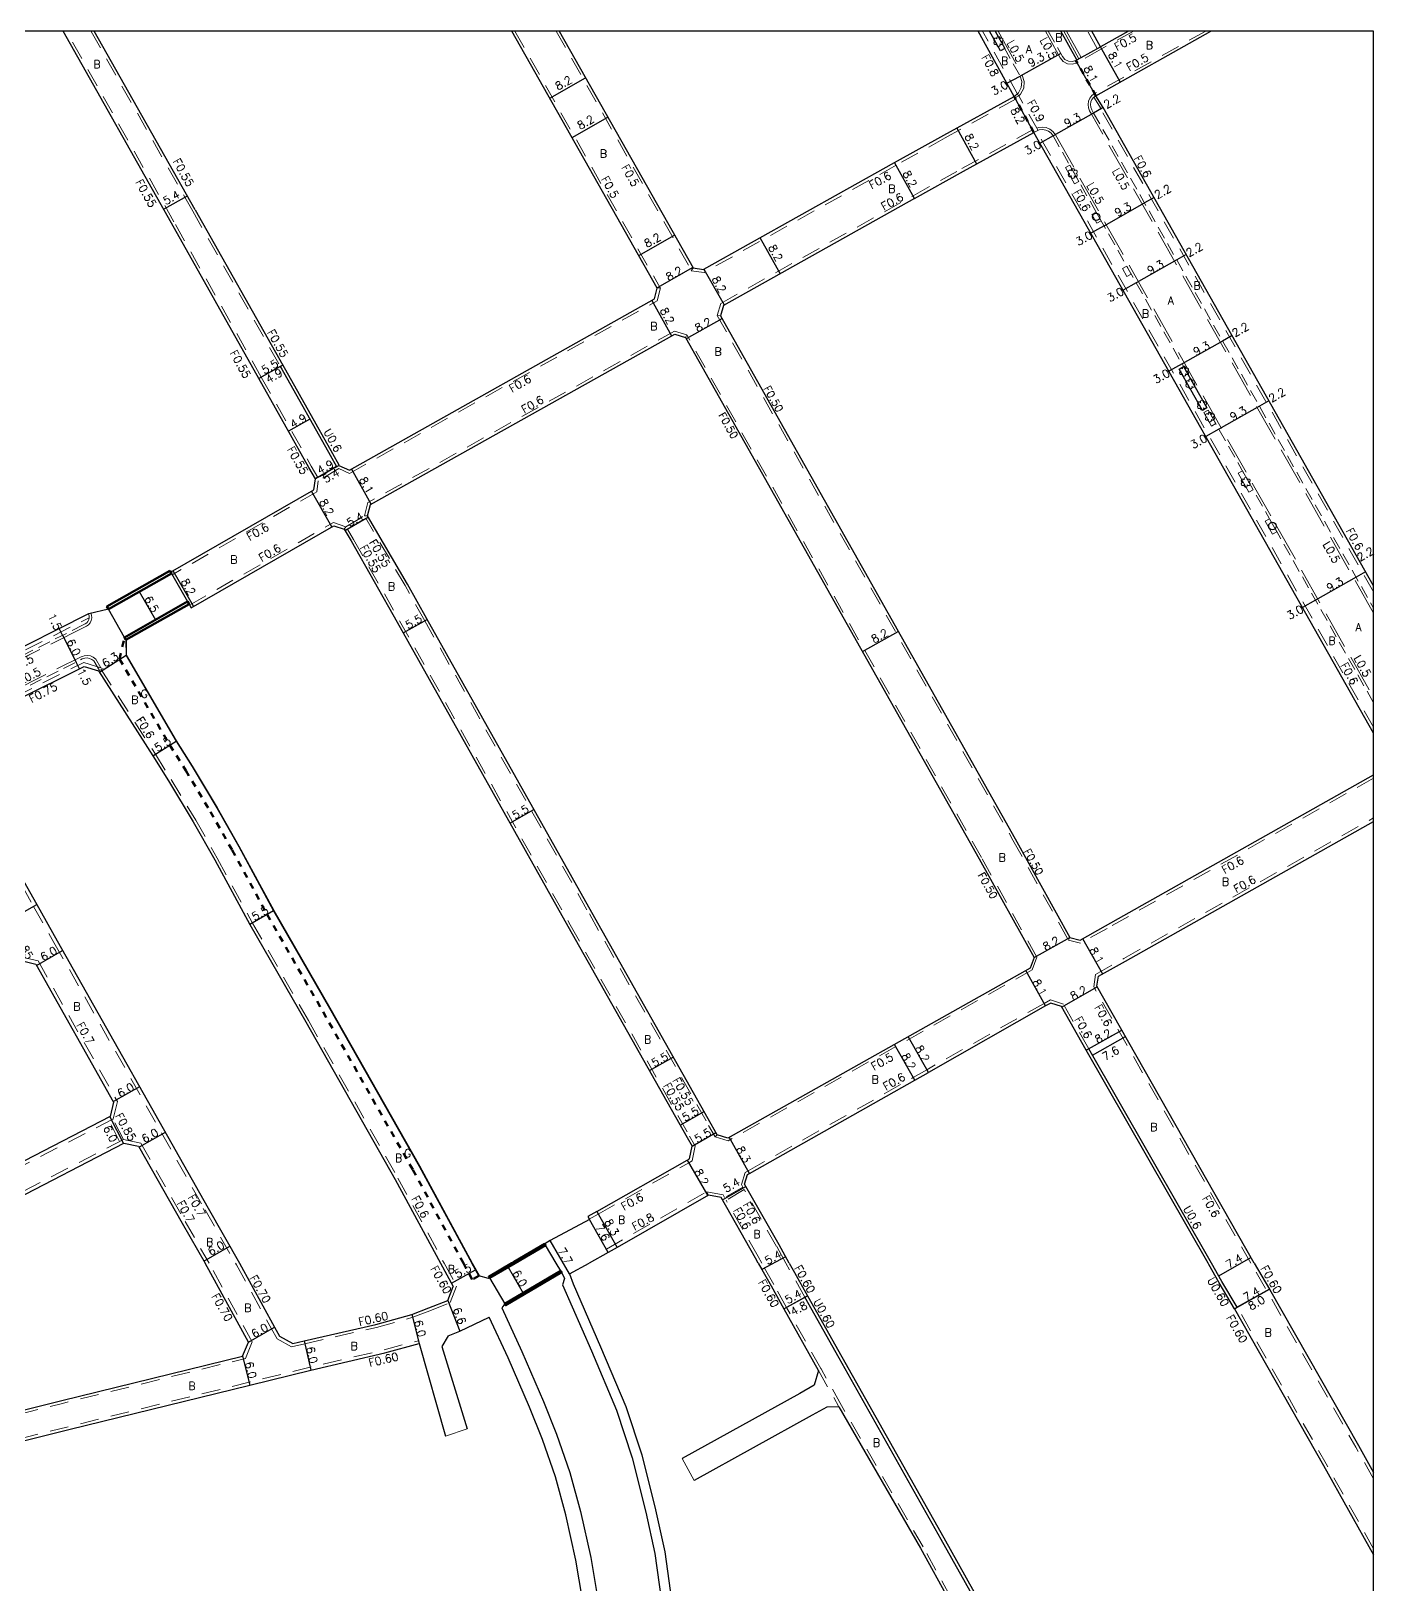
# Model space of a CAD drawing. Header units: metres. Extents: x -3201 to -2398, y -109200 to -108600.
# Drawn here: x -2668.3 to -2399.9, y -108910.6 to -108600 of the extents above; entities that cross this region are included whole.
import ezdxf

# ---------------------------------------------------------------- set-up
doc = ezdxf.new("R2010")
doc.units = ezdxf.units.M
doc.header["$LTSCALE"] = 2.5
for name, pattern in [('2213000', [1.5, 1, -0.5]), ('2232000', [2.5, 1.5, -1]), ('2233000', [4, 3, -1]), ('6301000', [1, 0.5, -0.5])]:
    doc.linetypes.add(name, pattern=pattern)
doc.layers.get('0').update_dxf_attribs({"color": 150, "lineweight": 50})
for name, color, linetype, lineweight in [('2101000', 177, 'Continuous', 30), ('2101001', 1, 'Continuous', 30), ('2102000', 191, 'Continuous', 30), ('2102001', 191, 'Continuous', 9), ('2203000', 5, 'Continuous', 50), ('2213000', 6, '2213000', 9), ('2232000', 4, '2232000', 9), ('2233000', 62, '2233000', 9), ('2236000', 3, 'Continuous', 15), ('2239000', 3, 'Continuous', 15), ('6132000', 1, '6132000', 9), ('9201100', 215, 'Continuous', 30), ('9202200', 155, '6301000', 60), ('9203500', 155, 'Continuous', 30)]:
    doc.layers.add(name, color=color, linetype=linetype, lineweight=lineweight)
for name, color, linetype in [('2231000', 162, 'Continuous'), ('2236100', 96, 'Continuous'), ('2238000', 11, 'Continuous'), ('9201500', 222, 'Continuous'), ('9202100', 82, 'Continuous'), ('9301100', 77, 'Continuous'), ('999', 7, 'Continuous')]:
    doc.layers.add(name, color=color, linetype=linetype)
doc.styles.add('Dm_Anotation', font='txt.shx', dxfattribs={"bigfont": 'pscdm.shx'})
doc.linetypes.add('6132000', pattern='A,1e-07,[100,DM.shx,S=0.25,R=0,X=0,Y=0],0.05,[100,DM.shx,S=0.2,R=0,X=0,Y=0],0.05,[100,DM.shx,S=0.15,R=0,X=0,Y=0],0.05,[100,DM.shx,S=0.1,R=0,X=0,Y=0],0.05,[100,DM.shx,S=0.05,R=0,X=0,Y=0],4.8', length=5)

# ---------------------------------------------------------------- blocks, each defined once
blk = doc.blocks.new('223900')
at = {"linetype": 'Continuous'}
for centre, start, end in [((-0.57735, 0.333333), 30, 270), ((-0.57735, -0.333333), 90, 330), ((0, 0.666667), 330, 210), ((0.57735, 0.333333), 270, 150), ((0.57735, -0.333333), 210, 90), ((0, -0.666667), 150, 30)]:
    blk.add_arc(centre, 0.333333, start, end, dxfattribs=at)
blk = doc.blocks.new('223800')
at = {"color": 0, "linetype": 'Continuous'}
blk.add_circle((0, 0), 0.75, dxfattribs=at)

msp = doc.modelspace()

# ---------------------------------------------------------------- linework, layer by layer
at = {"layer": '2101000'}
for points in [[(-2640.26, -108638.41), (-2661.96, -108600)], [(-2635.55, -108635.75), (-2655.75, -108600)], [(-2604.73, -108687.75), (-2543.74, -108653.51), (-2543.17, -108651.39), (-2572.23, -108600)], [(-2562.81, -108600), (-2536.03, -108647.35), (-2533.95, -108647.66), (-2533.88, -108647.62), (-2495.73, -108626.29), (-2485.93, -108620.83), (-2471.85, -108613.07), (-2479.05, -108600)], [(-2459.32, -108605.77), (-2462.5, -108600)], [(-2454.61, -108603.12), (-2456.33, -108600)], [(-2455.52, -108612.92), (-2432.54, -108600)], [(-2449.01, -108600), (-2454.61, -108603.12)], [(-2459.32, -108605.77), (-2458.45, -108605.28)], [(-2458.45, -108605.28), (-2454.61, -108603.12)], [(-2454.04, -108615.3), (-2455.52, -108612.92)], [(-2400, -108710.9), (-2454.04, -108615.3)], [(-2481.98, -108628.01), (-2467.89, -108620.25)], [(-2400, -108740.37), (-2467.89, -108620.25)], [(-2491.73, -108633.45), (-2481.98, -108628.01)], [(-2491.73, -108633.45), (-2529.97, -108654.83), (-2530.57, -108656.95), (-2471.65, -108761.48), (-2460.7, -108781.21), (-2458.66, -108781.73), (-2453.57, -108778.87), (-2400, -108748.69)], [(-2635.55, -108635.75), (-2618.05, -108666.77), (-2618.53, -108667.04), (-2618.24, -108667.56), (-2608.56, -108684.81), (-2607.27, -108687.07), (-2606.83, -108686.82), (-2604.73, -108687.75)], [(-2622.81, -108669.43), (-2640.26, -108638.41)], [(-2601.07, -108696.89), (-2600.49, -108694.66), (-2539.65, -108660.62), (-2537.55, -108661.27), (-2478.81, -108765.48), (-2467.87, -108785.19), (-2468.67, -108787.35), (-2529.07, -108821.31), (-2531.18, -108820.68)], [(-2611.5, -108689.54), (-2612.82, -108687.23), (-2622.81, -108669.43)], [(-2611.8, -108691.72), (-2611.5, -108689.54)], [(-2640.45, -108708.18), (-2611.8, -108691.72)], [(-2589.24, -108717.49), (-2593.11, -108710.59), (-2601.07, -108696.89)], [(-2636.36, -108715.29), (-2607.82, -108698.89), (-2605.74, -108699.6)], [(-2605.74, -108699.6), (-2604.39, -108701.93), (-2595.17, -108718.15), (-2561.06, -108778.93), (-2537.21, -108821.2), (-2536.23, -108822.93)], [(-2652.89, -108715.56), (-2656.81, -108716.48), (-2656.88, -108716.52), (-2675.4, -108725.82), (-2676.29, -108726.28), (-2689.15, -108733.02), (-2695.8, -108736.5), (-2702.39, -108739.95), (-2716.75, -108747.22), (-2719.67, -108746.53)], [(-2636.77, -108714.58), (-2636.36, -108715.29)], [(-2589.17, -108717.61), (-2589.24, -108717.49)], [(-2531.18, -108820.68), (-2532.43, -108818.5), (-2556.27, -108776.24), (-2589.24, -108717.49)], [(-2649.38, -108721.73), (-2649.37, -108724.82), (-2639.36, -108741.95), (-2636.17, -108747.02), (-2631.19, -108755.31), (-2626.84, -108762.99), (-2619.86, -108775.87), (-2608.67, -108795.35), (-2590.74, -108826.91), (-2580.22, -108846.3)], [(-2671.23, -108733.79), (-2657.71, -108727.01), (-2654.85, -108727.92)], [(-2654.85, -108727.92), (-2644.02, -108744.88), (-2640.85, -108749.9), (-2635.94, -108758.08), (-2631.65, -108765.66), (-2624.63, -108778.61), (-2613.44, -108798.08), (-2595.54, -108829.58), (-2586.48, -108846.3)], [(-2684.88, -108743.33), (-2667.23, -108774.64)], [(-2423.87, -108846.3), (-2455.3, -108790.95), (-2455.01, -108788.97), (-2449.6, -108785.93), (-2400, -108757.99)], [(-2667.23, -108774.64), (-2663.16, -108781.85), (-2632.96, -108835.34), (-2626.66, -108846.3)], [(-2432.39, -108846.3), (-2456.93, -108803.47), (-2457.45, -108803.76), (-2462.41, -108795.02), (-2464.52, -108794.31), (-2465.56, -108794.89), (-2488.98, -108808.18)], [(-2524.71, -108828.38), (-2491.72, -108809.72)], [(-2491.72, -108809.72), (-2488.98, -108808.18)], [(-2696.09, -108846.3), (-2649.78, -108822.35), (-2646.85, -108822.95), (-2638.17, -108838.31), (-2633.58, -108846.3)], [(-2537.17, -108825.73), (-2536.73, -108825.48), (-2536.23, -108822.93)], [(-2555.28, -108835.97), (-2537.17, -108825.73)], [(-2516.83, -108846.3), (-2518.82, -108842.66), (-2525.72, -108830.51), (-2525.11, -108828.6), (-2524.71, -108828.38)], [(-2532.91, -108832.74), (-2551.18, -108843.19)], [(-2522.98, -108846.3), (-2523.54, -108845.29), (-2530.41, -108833.18), (-2532.91, -108832.74)], [(-2556.72, -108837.6), (-2564.56, -108841.81), (-2565.65, -108842.45), (-2565.5, -108842.7)], [(-2555.28, -108835.97), (-2557.07, -108836.99)], [(-2557.07, -108836.99), (-2556.72, -108837.6)], [(-2571.62, -108846.3), (-2565.5, -108842.7)], [(-2551.18, -108843.19), (-2552.97, -108844.2), (-2556.76, -108846.3)], [(-2586.48, -108846.3), (-2583.95, -108850.96)], [(-2576.9, -108849.39), (-2578.83, -108848.86), (-2580.22, -108846.3)], [(-2571.62, -108846.3), (-2573, -108847.1), (-2576.71, -108849.28), (-2576.9, -108849.39)], [(-2560.71, -108848.48), (-2556.76, -108846.3)], [(-2522.98, -108846.3), (-2522.26, -108847.61), (-2520.42, -108850.87), (-2517.85, -108855.46), (-2511.02, -108867.68), (-2510.98, -108867.75)], [(-2427.78, -108855.44), (-2427.26, -108855.14), (-2430.31, -108849.95), (-2432.39, -108846.3)], [(-2585.05, -108853.75), (-2583.95, -108850.96)], [(-2616.05, -108862.39), (-2613.77, -108861.85), (-2599.45, -108858.58), (-2592.24, -108856.57), (-2588.86, -108855.26), (-2585.05, -108853.75)]]:
    msp.add_lwpolyline(points, dxfattribs=at)
msp.add_lwpolyline([(-2667.42, -108786.51), (-2651.84, -108814.1), (-2652.54, -108817.02), (-2707.83, -108845.61), (-2710.65, -108844.58), (-2725.02, -108816.89), (-2724.18, -108814), (-2670.84, -108786.08), (-2670.34, -108785.82)], close=True, dxfattribs=at)
at = {"layer": '2101000', "flags": 128}
for points in [[(-2682.75, -108878.89), (-2681.49, -108878.57), (-2662.22, -108873.77), (-2626.06, -108864.88), (-2624.91, -108862.11), (-2633.58, -108846.3)], [(-2626.66, -108846.3), (-2619.7, -108859.13), (-2618.67, -108860.94), (-2616.05, -108862.39)], [(-2562.46, -108847.88), (-2569.96, -108852.28), (-2573.67, -108854.46), (-2574.28, -108855.25)], [(-2516.83, -108846.3), (-2515.73, -108848.19), (-2513.14, -108852.83)], [(-2423.87, -108846.3), (-2420.83, -108851.49), (-2403.02, -108882.79), (-2400, -108888.18)], [(-2469.81, -108929.62), (-2470.33, -108929.93), (-2472, -108927.1), (-2474.6, -108922.67), (-2486.42, -108901.54), (-2506.84, -108865.32), (-2513.66, -108853.12), (-2513.14, -108852.83)], [(-2584.99, -108860.81), (-2582.64, -108859.89), (-2576.79, -108857.08)], [(-2427.78, -108855.44), (-2409.99, -108886.74), (-2400, -108904.64)], [(-2682.75, -108885.07), (-2680.04, -108884.39), (-2660.77, -108879.59), (-2624.63, -108870.7), (-2612.44, -108867.7), (-2597.65, -108864.24), (-2590.77, -108862.39)], [(-2506.86, -108875.06), (-2490.58, -108903.32), (-2478.95, -108924.36), (-2476.14, -108929.53), (-2475.57, -108930.61)]]:
    msp.add_lwpolyline(points, dxfattribs=at)
at = {"layer": '2101001'}
for points in [[(-2652.89, -108715.56), (-2640.31, -108708.42), (-2640.45, -108708.18)], [(-2649.38, -108721.73), (-2649.68, -108721.21), (-2637.07, -108714.05), (-2636.77, -108714.58)]]:
    msp.add_lwpolyline(points, dxfattribs=at)
at = {"layer": '2102000', "flags": 128}
for points in [[(-2562.46, -108847.88), (-2562.31, -108848.14), (-2561.71, -108849.35), (-2562.1, -108850.65), (-2556.35, -108863.85), (-2551.36, -108875.71), (-2548.2, -108885.23), (-2545.45, -108896.1), (-2543.64, -108904.35), (-2542.35, -108913.88), (-2541.41, -108925.18), (-2541.12, -108932.79), (-2540.59, -108942.06)], [(-2560.71, -108848.48), (-2560, -108850.47), (-2554.51, -108863.06), (-2549.49, -108875), (-2546.28, -108884.66), (-2543.5, -108895.65), (-2541.67, -108904), (-2540.36, -108913.67), (-2539.41, -108925.05), (-2538.63, -108932.35), (-2537.07, -108941.54)], [(-2574.28, -108855.25), (-2570.22, -108864), (-2565.93, -108873.95), (-2563.29, -108880.52), (-2560.68, -108888.16), (-2558.52, -108895.93), (-2556.48, -108905.15), (-2555.15, -108913.17), (-2554.26, -108922.61), (-2553.32, -108941.36), (-2553.81, -108942.15), (-2553.77, -108942.42)], [(-2590.77, -108862.39), (-2585.53, -108880.91)], [(-2584.99, -108860.81), (-2586.21, -108862.97), (-2581.2, -108879.46)], [(-2510.98, -108867.75), (-2511.83, -108870.7), (-2514.68, -108872.35), (-2538.22, -108885.38)], [(-2506.86, -108875.06), (-2509.26, -108875.08), (-2512.22, -108876.7), (-2535.8, -108889.76)]]:
    msp.add_lwpolyline(points, dxfattribs=at)
at = {"layer": '2102000'}
msp.add_lwpolyline([(-2556.13, -108942.72), (-2556.35, -108940.73), (-2557.26, -108922.83), (-2558.12, -108913.56), (-2559.43, -108905.72), (-2561.43, -108896.65), (-2563.55, -108889.05), (-2566.1, -108881.56), (-2568.71, -108875.1), (-2572.95, -108865.22), (-2576.79, -108857.08)], dxfattribs=at)
at = {"layer": '2102001', "flags": 128}
for points in [[(-2585.53, -108880.91), (-2581.2, -108879.46)], [(-2538.22, -108885.38), (-2535.8, -108889.76)]]:
    msp.add_lwpolyline(points, dxfattribs=at)
at = {"layer": '2203000'}
for points in [[(-2640.61, -108707.9), (-2640.31, -108708.42), (-2652.89, -108715.56), (-2653.18, -108715.04)], [(-2649.38, -108721.73), (-2649.68, -108721.21), (-2637.07, -108714.05), (-2636.77, -108714.58)]]:
    msp.add_lwpolyline(points, close=True, dxfattribs=at)
for points in [[(-2652.89, -108715.56), (-2640.31, -108708.42)], [(-2649.68, -108721.21), (-2637.07, -108714.05)], [(-2572.22, -108846.3), (-2571.78, -108846.04), (-2565.65, -108842.45), (-2565.5, -108842.7), (-2571.62, -108846.3)]]:
    msp.add_lwpolyline(points, dxfattribs=at)
at = {"layer": '2203000', "flags": 128}
msp.add_lwpolyline([(-2572.22, -108846.3), (-2576.86, -108849.02), (-2576.71, -108849.28), (-2571.62, -108846.3)], dxfattribs=at)
msp.add_lwpolyline([(-2562.46, -108847.88), (-2573.67, -108854.46), (-2573.52, -108854.72), (-2562.31, -108848.14)], close=True, dxfattribs=at)
at = {"layer": '2213000'}
for points in [[(-2475.63, -108600), (-2470.67, -108608.99), (-2470.32, -108610.11), (-2470.42, -108611.28), (-2470.96, -108612.32), (-2471.85, -108613.07)], [(-2465.01, -108600), (-2462.2, -108605.09), (-2461.7, -108605.69), (-2461.01, -108606.04), (-2460.23, -108606.11), (-2459.49, -108605.86)], [(-2459.49, -108605.86), (-2459.32, -108605.77)], [(-2455.52, -108612.92), (-2455.96, -108613.25), (-2456.29, -108613.67), (-2456.5, -108614.17), (-2456.58, -108614.71), (-2456.51, -108615.24), (-2456.31, -108615.75), (-2455.95, -108616.38), (-2400, -108715.37)], [(-2464.05, -108620.96), (-2464.44, -108620.44), (-2464.95, -108620.04), (-2465.54, -108619.78), (-2466.19, -108619.69), (-2466.83, -108619.76), (-2467.89, -108620.25)], [(-2464.05, -108620.96), (-2400, -108734.27)], [(-2656.88, -108716.52), (-2656.75, -108716.89), (-2656.72, -108717.28), (-2656.8, -108717.66), (-2656.97, -108718.02), (-2657.22, -108718.31), (-2657.55, -108718.53), (-2657.92, -108718.72), (-2674.72, -108727.15), (-2687.33, -108733.76), (-2687.64, -108733.87), (-2687.97, -108733.9), (-2688.3, -108733.85), (-2688.6, -108733.71), (-2688.85, -108733.49), (-2689.15, -108733.02)], [(-2671.9, -108732.45), (-2658.11, -108725.53), (-2657.63, -108725.36), (-2657.14, -108725.32), (-2656.64, -108725.4), (-2656.18, -108725.61), (-2655.79, -108725.92), (-2654.65, -108727.81)]]:
    msp.add_lwpolyline(points, dxfattribs=at)
at = {"layer": '2231000'}
for points in [[(-2606.83, -108686.82), (-2606.74, -108686.77), (-2608.03, -108684.52), (-2618.01, -108666.74), (-2618.05, -108666.77)], [(-2433.08, -108846.3), (-2457.45, -108803.76)], [(-2427.78, -108855.44), (-2430.83, -108850.25), (-2432.91, -108846.6), (-2433.08, -108846.3)]]:
    msp.add_lwpolyline(points, dxfattribs=at)
at = {"layer": '2231000', "flags": 128}
msp.add_lwpolyline([(-2513.14, -108852.83), (-2506.31, -108865.03), (-2485.89, -108901.25), (-2474.08, -108922.38), (-2471.35, -108927.02), (-2469.81, -108929.62)], dxfattribs=at)
at = {"layer": '2232000'}
for points in [[(-2639.78, -108638.14), (-2661.32, -108600)], [(-2636.03, -108636.02), (-2656.39, -108600)], [(-2571.66, -108600), (-2542.63, -108651.32)], [(-2563.39, -108600), (-2536.35, -108647.81)], [(-2470.99, -108612.97), (-2478.14, -108600)], [(-2447.98, -108600), (-2454.37, -108603.56), (-2459.25, -108606.3), (-2459.49, -108605.86)], [(-2455.27, -108603.49), (-2457.19, -108600)], [(-2433.56, -108600), (-2455.77, -108612.49), (-2455.52, -108612.92)], [(-2471.56, -108613.59), (-2485.64, -108621.36), (-2495.44, -108626.81), (-2533.58, -108648.14), (-2533.83, -108648.29), (-2536.41, -108647.9), (-2536.03, -108647.35)], [(-2471.85, -108613.07), (-2467.89, -108620.25)], [(-2467.07, -108619.87), (-2470.9, -108612.92), (-2471.69, -108613.36)], [(-2454.47, -108615.55), (-2455.93, -108613.23)], [(-2400, -108712.12), (-2454.56, -108615.59), (-2454.04, -108615.3)], [(-2530.57, -108656.95), (-2531.18, -108656.89), (-2530.48, -108654.43), (-2492.02, -108632.92), (-2482.27, -108627.49), (-2468.18, -108619.73)], [(-2400, -108739.15), (-2467.35, -108620)], [(-2636.03, -108636.02), (-2618.53, -108667.04)], [(-2622.33, -108669.17), (-2639.78, -108638.14)], [(-2606.81, -108687.48), (-2604.7, -108688.42), (-2543.23, -108653.91), (-2542.52, -108651.31), (-2543.17, -108651.39)], [(-2537.55, -108661.27), (-2537.28, -108660.72), (-2539.72, -108659.97), (-2601.01, -108694.27), (-2601.69, -108696.91), (-2601.07, -108696.89)], [(-2622.33, -108669.17), (-2612.34, -108686.96), (-2611.02, -108689.27)], [(-2610.84, -108689.16), (-2611.5, -108689.54)], [(-2606.81, -108687.48), (-2610.94, -108689.92)], [(-2607.48, -108687.19), (-2610.84, -108689.16)], [(-2607.27, -108687.06), (-2607.48, -108687.19)], [(-2611.24, -108692.09), (-2640.15, -108708.7), (-2640.31, -108708.42)], [(-2611.24, -108692.09), (-2610.94, -108689.92)], [(-2636.66, -108714.77), (-2607.89, -108698.24), (-2605.41, -108699.08), (-2605.74, -108699.6)], [(-2605.41, -108699.08), (-2601.69, -108696.91)], [(-2605.13, -108699.55), (-2601.42, -108697.39)], [(-2589.65, -108717.88), (-2593.59, -108710.86), (-2601.42, -108697.39)], [(-2605.13, -108699.55), (-2603.91, -108701.65), (-2594.69, -108717.88), (-2560.58, -108778.67), (-2536.73, -108820.93), (-2535.75, -108822.66)], [(-2716.66, -108748.01), (-2702.04, -108740.62), (-2688.8, -108733.68), (-2675.94, -108726.95), (-2675.06, -108726.49), (-2656.72, -108717.28)], [(-2589.65, -108717.88), (-2589.72, -108717.76)], [(-2589.65, -108717.88), (-2556.75, -108776.51), (-2532.91, -108818.77), (-2531.59, -108821.09), (-2531.18, -108820.68)], [(-2671.57, -108733.13), (-2657.77, -108726.2)], [(-2657.77, -108726.2), (-2653.96, -108727.42), (-2654.65, -108727.81), (-2654.85, -108727.92)], [(-2654.33, -108727.62), (-2643.51, -108744.55), (-2640.34, -108749.59), (-2635.42, -108757.78), (-2631.13, -108765.37), (-2624.1, -108778.32), (-2612.92, -108797.78), (-2595.02, -108829.29), (-2585.79, -108846.3)], [(-2685.49, -108743.67), (-2667.84, -108774.98)], [(-2400, -108749.38), (-2453.28, -108779.39), (-2458.58, -108782.37), (-2460.97, -108781.77), (-2460.7, -108781.21)], [(-2424.56, -108846.3), (-2455.92, -108791.06), (-2455.56, -108788.59), (-2449.9, -108785.4), (-2400, -108757.3)], [(-2667.84, -108774.98), (-2663.77, -108782.19), (-2633.57, -108835.68), (-2627.47, -108846.3)], [(-2670.44, -108785.08), (-2666.96, -108785.89)], [(-2467.32, -108785.15), (-2468.26, -108787.7), (-2529.01, -108821.85), (-2531.59, -108821.09)], [(-2666.96, -108785.89), (-2651.1, -108813.99), (-2651.94, -108817.49)], [(-2456.93, -108803.47), (-2462, -108794.53), (-2464.58, -108793.65), (-2465.85, -108794.37), (-2489.28, -108807.65)], [(-2525.01, -108827.85), (-2492.02, -108809.19)], [(-2492.02, -108809.19), (-2489.28, -108807.65)], [(-2651.94, -108817.49), (-2652, -108817.52), (-2707.63, -108846.3)], [(-2650.64, -108822), (-2652.75, -108817.91)], [(-2649.89, -108821.61), (-2652, -108817.52)], [(-2697.61, -108846.3), (-2649.89, -108821.61), (-2646.39, -108822.33), (-2637.57, -108837.96), (-2632.77, -108846.3)], [(-2556.77, -108837.51), (-2554.99, -108836.5), (-2536.88, -108826.26), (-2536.2, -108825.87), (-2535.54, -108822.54), (-2536.23, -108822.93)], [(-2526.08, -108831.1), (-2526.37, -108830.58), (-2525.61, -108828.19), (-2525.01, -108827.85)], [(-2552.97, -108844.2), (-2553.36, -108843.51), (-2533.3, -108832.05), (-2532.91, -108832.74)], [(-2529.71, -108833.2), (-2530.03, -108832.64), (-2533.29, -108832.06)], [(-2526.08, -108831.1), (-2529.71, -108833.2)], [(-2525.78, -108831.62), (-2529.42, -108833.72)], [(-2517.51, -108846.3), (-2519.34, -108842.95), (-2525.78, -108831.62)], [(-2522.3, -108846.3), (-2523.01, -108844.99), (-2529.42, -108833.72)], [(-2624.14, -108862.06), (-2632.77, -108846.3)], [(-2627.47, -108846.3), (-2627.28, -108846.63), (-2620.31, -108859.47), (-2619.18, -108861.45)], [(-2585.79, -108846.3), (-2583.29, -108850.92)], [(-2475.04, -108930.33), (-2475.61, -108929.25), (-2478.42, -108924.07), (-2490.06, -108903.03), (-2506.34, -108874.76), (-2510.45, -108867.46), (-2510.5, -108867.38), (-2517.33, -108855.17), (-2519.9, -108850.57), (-2522.3, -108846.3)], [(-2584.59, -108854.21), (-2583.29, -108850.92)], [(-2616.28, -108863.06), (-2613.64, -108862.43), (-2599.3, -108859.16), (-2592.05, -108857.14), (-2588.64, -108855.82), (-2584.59, -108854.21)], [(-2624.14, -108862.06), (-2625.51, -108865.36)], [(-2619.18, -108861.45), (-2616.28, -108863.06)]]:
    msp.add_lwpolyline(points, dxfattribs=at)
at = {"layer": '2232000', "color": 2}
for points in [[(-2531.18, -108656.89), (-2472.09, -108761.72), (-2460.97, -108781.77)], [(-2467.32, -108785.15), (-2478.37, -108765.23), (-2537.28, -108660.72)]]:
    msp.add_lwpolyline(points, dxfattribs=at)
at = {"layer": '2232000', "flags": 128}
for points in [[(-2513.66, -108853.12), (-2516.25, -108848.49), (-2517.51, -108846.3)], [(-2400, -108889.4), (-2403.55, -108883.09), (-2421.35, -108851.79), (-2424.56, -108846.3)], [(-2400, -108903.41), (-2409.46, -108886.44), (-2427.26, -108855.14)], [(-2682.75, -108884.45), (-2680.18, -108883.81), (-2660.92, -108879.01), (-2624.78, -108870.12), (-2612.58, -108867.11), (-2597.8, -108863.65), (-2590.92, -108861.81), (-2590.77, -108862.39)], [(-2682.75, -108879.5), (-2681.34, -108879.15), (-2662.08, -108874.35), (-2625.51, -108865.36)], [(-2510.98, -108867.75), (-2506.86, -108875.06)]]:
    msp.add_lwpolyline(points, dxfattribs=at)
at = {"layer": '2233000'}
for points in [[(-2475.06, -108600), (-2470.21, -108608.8), (-2469.81, -108610.05), (-2469.93, -108611.42), (-2470.56, -108612.63), (-2470.9, -108612.92)], [(-2465.58, -108600), (-2462.63, -108605.35), (-2462.61, -108605.39), (-2462.02, -108606.09), (-2461.15, -108606.53), (-2460.17, -108606.61), (-2459.29, -108606.32), (-2459.25, -108606.3)], [(-2458.88, -108605.52), (-2461.93, -108600)], [(-2458.45, -108605.28), (-2461.36, -108600)], [(-2400, -108716.39), (-2456.39, -108616.63), (-2456.76, -108615.96), (-2457, -108615.37), (-2457.08, -108614.7), (-2456.99, -108614.04), (-2456.72, -108613.42), (-2456.31, -108612.89), (-2455.77, -108612.49)], [(-2467.32, -108619.43), (-2466.97, -108619.27), (-2466.18, -108619.18), (-2465.41, -108619.3), (-2464.69, -108619.6), (-2464.08, -108620.09), (-2463.61, -108620.71), (-2400, -108733.25)], [(-2656.4, -108716.39), (-2656.26, -108716.79), (-2656.22, -108717.31), (-2656.32, -108717.82), (-2656.55, -108718.29), (-2656.89, -108718.69), (-2657.29, -108718.97), (-2657.69, -108719.17), (-2674.49, -108727.6), (-2687.1, -108734.2), (-2687.53, -108734.37), (-2687.99, -108734.41), (-2688.45, -108734.33), (-2688.87, -108734.13), (-2689.17, -108733.88)], [(-2672.13, -108732.01), (-2658.32, -108725.08), (-2658.1, -108725.03), (-2657.73, -108724.87), (-2657.11, -108724.82), (-2656.49, -108724.92), (-2655.92, -108725.18), (-2655.41, -108725.58), (-2654.38, -108727.28)]]:
    msp.add_lwpolyline(points, dxfattribs=at)
at = {"layer": '2236000'}
for points in [[(-2458.9, -108630.06), (-2459.77, -108630.56), (-2461.61, -108627.3), (-2460.74, -108626.8)], [(-2454.46, -108637.91), (-2455.34, -108638.4), (-2456.32, -108636.66), (-2455.45, -108636.17)], [(-2448.43, -108648.58), (-2449.3, -108649.07), (-2450.21, -108647.47), (-2449.34, -108646.98)], [(-2431.54, -108678.47), (-2432.41, -108678.96), (-2433.94, -108676.25), (-2433.07, -108675.76)], [(-2424.07, -108691.69), (-2424.94, -108692.19), (-2427.07, -108688.41), (-2426.2, -108687.92)], [(-2419.31, -108700.11), (-2420.18, -108700.6), (-2421.65, -108698.01), (-2420.78, -108697.51)]]:
    msp.add_lwpolyline(points, close=True, dxfattribs=at)
at = {"layer": '2236100'}
msp.add_lwpolyline([(-2475.63, -108600), (-2473.71, -108603.47), (-2474.59, -108603.96), (-2476.77, -108600)], dxfattribs=at)
msp.add_lwpolyline([(-2433.31, -108675.35), (-2434.18, -108675.84), (-2438.86, -108667.56), (-2437.98, -108667.07)], close=True, dxfattribs=at)
at = {"layer": '6132000'}
msp.add_lwpolyline([(-2580.11, -108846.3), (-2590.65, -108826.86), (-2608.58, -108795.3), (-2619.77, -108775.82), (-2626.75, -108762.95), (-2631.1, -108755.26), (-2636.08, -108746.97), (-2639.28, -108741.89), (-2649.27, -108724.79), (-2649.28, -108721.73)], dxfattribs=at)
at = {"layer": '6132000', "flags": 128}
for points in [[(-2556.72, -108837.6), (-2564.56, -108841.81), (-2565.65, -108842.45)], [(-2578.74, -108848.77), (-2580.11, -108846.3)]]:
    msp.add_lwpolyline(points, dxfattribs=at)
at = {"layer": '9201100'}
for points in [[(-2462.53, -108604.5), (-2470.67, -108608.99)], [(-2450.64, -108610.18), (-2454.61, -108603.12)], [(-2455.52, -108612.92), (-2459.49, -108605.86)], [(-2564.65, -108613.41), (-2557.51, -108609.37)], [(-2473.3, -108610.44), (-2470.67, -108608.99)], [(-2467.89, -108620.25), (-2471.85, -108613.07)], [(-2560.21, -108621.25), (-2553.07, -108617.22)], [(-2455.95, -108616.38), (-2464.05, -108620.96)], [(-2454.04, -108615.3), (-2455.95, -108616.38)], [(-2483.31, -108619.38), (-2479.35, -108626.56)], [(-2464.05, -108620.96), (-2466.66, -108622.43)], [(-2491.73, -108633.45), (-2495.73, -108626.29)], [(-2637.12, -108632.98), (-2641.82, -108635.63)], [(-2443.87, -108633.29), (-2445.78, -108634.37)], [(-2453.88, -108638.95), (-2445.78, -108634.37)], [(-2453.88, -108638.95), (-2456.49, -108640.42)], [(-2546.86, -108644.85), (-2539.73, -108640.82)], [(-2518.62, -108648.48), (-2522.62, -108641.32)], [(-2439.35, -108645.75), (-2447.45, -108650.33)], [(-2437.43, -108644.67), (-2439.35, -108645.75)], [(-2536.06, -108647.29), (-2543.2, -108651.33)], [(-2533.85, -108647.6), (-2529.84, -108654.76)], [(-2447.45, -108650.33), (-2450.06, -108651.81)], [(-2540.25, -108660.96), (-2544.27, -108653.81)], [(-2530.25, -108657.51), (-2537.39, -108661.54)], [(-2428.27, -108660.89), (-2430.18, -108661.97)], [(-2430.18, -108661.97), (-2438.28, -108666.55)], [(-2618.05, -108666.77), (-2622.81, -108669.43)], [(-2438.28, -108666.55), (-2440.89, -108668.02)], [(-2420.91, -108673.91), (-2422.82, -108674.99)], [(-2422.82, -108674.99), (-2430.92, -108679.57)], [(-2612.62, -108677.58), (-2616.89, -108679.98)], [(-2430.92, -108679.57), (-2433.53, -108681.04)], [(-2611.54, -108689.46), (-2606.83, -108686.82)], [(-2600.34, -108694.57), (-2604.3, -108687.51)], [(-2608.21, -108699.11), (-2612.29, -108692)], [(-2605.6, -108699.83), (-2600.93, -108697.12)], [(-2635.85, -108715), (-2639.94, -108707.89)], [(-2401.59, -108708.09), (-2403.5, -108709.17)], [(-2403.5, -108709.17), (-2411.6, -108713.75)], [(-2646.72, -108712.06), (-2643.51, -108717.71)], [(-2411.6, -108713.75), (-2414.21, -108715.22)], [(-2662.04, -108720.79), (-2662.72, -108719.45)], [(-2593.97, -108720.3), (-2589.17, -108717.61)], [(-2662.04, -108720.79), (-2659.35, -108726.15)], [(-2658.68, -108727.49), (-2659.35, -108726.15)], [(-2649.37, -108724.82), (-2654.67, -108728.21)], [(-2644.02, -108744.88), (-2639.36, -108741.95)], [(-2572.63, -108758.32), (-2567.84, -108755.62)], [(-2672.45, -108777.58), (-2667.23, -108774.64)], [(-2619.86, -108775.87), (-2624.63, -108778.61)], [(-2467.87, -108785.19), (-2460.7, -108781.21)], [(-2458.15, -108781.44), (-2454.19, -108788.5)], [(-2667.27, -108786.78), (-2662.04, -108783.83)], [(-2465.56, -108794.89), (-2469.53, -108787.83)], [(-2462.35, -108795.14), (-2455.22, -108791.09)], [(-2488.98, -108808.18), (-2493, -108801.03)], [(-2457.45, -108803.76), (-2450.32, -108799.71)], [(-2456.19, -108804.76), (-2449.58, -108801.01)], [(-2491.72, -108809.72), (-2495.74, -108802.57)], [(-2544.76, -108807.83), (-2539.97, -108805.13)], [(-2646.68, -108811.05), (-2651.9, -108814)], [(-2538.62, -108818.71), (-2533.83, -108816.01)], [(-2652.63, -108817.06), (-2649.87, -108822.39)], [(-2641.52, -108820.18), (-2646.74, -108823.13)], [(-2536.23, -108822.93), (-2531.45, -108820.21)], [(-2524.71, -108828.38), (-2528.78, -108821.14)], [(-2537.17, -108825.73), (-2533.1, -108832.85)], [(-2530.15, -108833.64), (-2525.45, -108830.98)], [(-2552.97, -108844.2), (-2556.72, -108837.6)], [(-2555.28, -108835.97), (-2551.18, -108843.19)], [(-2584.32, -108850.28), (-2579.48, -108847.65)], [(-2517.53, -108845.02), (-2522.26, -108847.61)], [(-2430.93, -108848.86), (-2424.5, -108845.21)], [(-2585.05, -108853.75), (-2582.64, -108859.89)]]:
    msp.add_lwpolyline(points, dxfattribs=at)
at = {"layer": '9201100', "flags": 128}
for points in [[(-2618.53, -108667.04), (-2622.81, -108669.43)], [(-2607.27, -108687.07), (-2611.52, -108689.5)], [(-2502.16, -108724.05), (-2495.02, -108720.02)], [(-2633.8, -108845.92), (-2628.6, -108842.93)], [(-2560.71, -108848.48), (-2564.56, -108841.81)], [(-2573, -108847.1), (-2569.96, -108852.28)], [(-2517.85, -108855.46), (-2513.14, -108852.83)], [(-2517.85, -108855.46), (-2513.66, -108853.12)], [(-2427.78, -108855.44), (-2420.83, -108851.49)], [(-2420.83, -108851.49), (-2427.26, -108855.14)], [(-2592.24, -108856.57), (-2590.77, -108862.39)], [(-2624.91, -108862.11), (-2619.7, -108859.13)], [(-2613.77, -108861.85), (-2612.44, -108867.7)], [(-2626.06, -108864.88), (-2624.63, -108870.7)]]:
    msp.add_lwpolyline(points, dxfattribs=at)
at = {"layer": '9202200', "flags": 128}
for points in [[(-2455.52, -108612.92), (-2459.49, -108605.86)], [(-2467.89, -108620.25), (-2471.85, -108613.07)]]:
    msp.add_lwpolyline(points, dxfattribs=at)
at = {"layer": '9202200'}
for points in [[(-2650.66, -108725.57), (-2649.68, -108721.21)], [(-2650.66, -108725.57), (-2640.63, -108742.74), (-2637.44, -108747.81), (-2632.49, -108756.07), (-2628.15, -108763.72), (-2621.16, -108776.62), (-2609.97, -108796.09), (-2592.05, -108827.64), (-2581.93, -108846.3)], [(-2578.83, -108848.86), (-2580.15, -108849.57), (-2581.93, -108846.3)]]:
    msp.add_lwpolyline(points, dxfattribs=at)
at = {"layer": '9301100'}
msp.add_lwpolyline([(-2649.68, -108721.21), (-2652.89, -108715.56), (-2640.31, -108708.42), (-2637.07, -108714.05)], close=True, dxfattribs=at)
for points in [[(-2563.39, -108846.3), (-2565.5, -108842.7), (-2571.62, -108846.3)], [(-2571.62, -108846.3), (-2576.71, -108849.28), (-2573.67, -108854.46), (-2562.46, -108847.88), (-2563.39, -108846.3)]]:
    msp.add_lwpolyline(points, dxfattribs=at)
at = {"layer": '999'}
msp.add_lwpolyline([(-3200, -109200), (-2400, -109200), (-2400, -108600), (-3200, -108600)], close=True, dxfattribs=at)

# ---------------------------------------------------------------- block references
at = {"layer": '2238000'}
for p in [(-2455.45, -108637.14), (-2420.21, -108698.96)]:
    msp.add_blockref('223800', p, dxfattribs=at)
at = {"layer": '2239000'}
for p in [(-2474.99, -108602.07), (-2460.12, -108628.46), (-2437.88, -108668.02), (-2436.6, -108670.54), (-2434.28, -108674.79), (-2432.71, -108677.16), (-2425.56, -108690.22)]:
    msp.add_blockref('223900', p, dxfattribs=at)

# ---------------------------------------------------------------- texts
at = {"layer": '9201500', "style": 'Dm_Anotation'}
for s, rotation, p in [('9.3', 28.8619, (-2468.55, -108607.25)), ('8.1', 299.3519, (-2453.15, -108604.71)), ('8.1', 299.3519, (-2458.03, -108607.45)), ('8.2', 29.4939, (-2563.02, -108611.91)), ('3.0', 28.8619, (-2475.88, -108612.89)), ('2.2', 29.4762, (-2453.39, -108615.57)), ('8.2', 29.4939, (-2558.59, -108619.76)), ('8.2', 298.8619, (-2472.65, -108615.81)), ('9.3', 29.4762, (-2461.3, -108619.34)), ('8.2', 298.8619, (-2481.83, -108621.03)), ('3.0', 29.4762, (-2469.25, -108624.83)), ('8.2', 299.2067, (-2494.21, -108628.44)), ('5.4', 29.4663, (-2641.42, -108634.83)), ('2.2', 29.4762, (-2443.23, -108633.63)), ('9.3', 29.4762, (-2451.19, -108637.19)), ('8.2', 29.4939, (-2545.24, -108643.36)), ('8.2', 299.2067, (-2521.05, -108643.23)), ('3.0', 29.4762, (-2458.98, -108642.97)), ('2.2', 29.4762, (-2436.91, -108645.22)), ('9.3', 29.4762, (-2444.67, -108648.76)), ('8.2', 29.4939, (-2540.9, -108650.03)), ('8.2', 299.2067, (-2532.35, -108649.55)), ('3.0', 29.4762, (-2452.69, -108654.23)), ('8.2', 299.3104, (-2542.71, -108655.82)), ('8.2', 29.4073, (-2535.1, -108660.24)), ('2.2', 29.4762, (-2427.72, -108661.23)), ('9.3', 29.4762, (-2435.5, -108664.98)), ('5.5', 29.3046, (-2621.71, -108668.63)), ('4.9', 29.3046, (-2620.87, -108670.46)), ('3.0', 29.4762, (-2443.51, -108670.55)), ('2.2', 29.4762, (-2420.4, -108674.29)), ('4.9', 29.3046, (-2616.03, -108679.49)), ('9.3', 29.4762, (-2428.14, -108678)), ('3.0', 29.4762, (-2436.05, -108683.57)), ('4.9', 29.7867, (-2610.64, -108688.71)), ('5.4', 29.3046, (-2609.47, -108690.41)), ('8.1', 299.3104, (-2602.84, -108689.67)), ('8.2', 299.8845, (-2610.82, -108694.1)), ('5.4', 30.1526, (-2604.67, -108699.17)), ('2.2', 29.4762, (-2402.73, -108706.09)), ('8.2', 299.8845, (-2638.47, -108710.03)), ('9.3', 29.4762, (-2408.82, -108712.18)), ('6.5', 299.574, (-2645.8, -108713.48)), ('1.5', 296.6615, (-2665.07, -108716.92)), ('5.5', 29.3019, (-2592.98, -108719.63)), ('3.0', 29.4762, (-2416.79, -108717.72)), ('8.2', 29.4073, (-2499.83, -108722.45)), ('6.0', 296.6577, (-2661.31, -108722.03)), ('6.3', 32.5805, (-2653.55, -108727.27)), ('1.5', 296.6577, (-2659.19, -108727.93)), ('5.5', 32.1924, (-2643.06, -108744.16)), ('5.5', 29.3019, (-2571.64, -108757.65)), ('5.5', 29.8827, (-2623.65, -108777.93)), ('8.2', 29.0229, (-2465.56, -108783.91)), ('6.0', 29.4503, (-2665.95, -108785.98)), ('8.1', 299.3311, (-2456.89, -108783.7)), ('8.1', 299.3426, (-2468.26, -108790.09)), ('8.2', 29.583, (-2460.05, -108793.83)), ('8.2', 29.583, (-2455.16, -108802.46)), ('5.5', 29.4306, (-2543.77, -108807.16)), ('8.2', 299.3426, (-2494.45, -108804.87)), ('8.2', 299.3426, (-2491.71, -108803.33)), ('7.6', 29.583, (-2453.64, -108805.89)), ('6.0', 29.4503, (-2650.56, -108813.24)), ('5.5', 29.4306, (-2537.63, -108818.04)), ('6.0', 297.3485, (-2653.99, -108819.29)), ('6.0', 29.4503, (-2645.69, -108822.34)), ('5.5', 29.595, (-2535.2, -108822.34)), ('8.3', 299.3426, (-2527.46, -108823.48)), ('8.2', 299.7586, (-2535.86, -108828.02)), ('5.4', 29.595, (-2529.43, -108832.25)), ('7.6', 299.6193, (-2555.65, -108839.1)), ('8.3', 299.6193, (-2553.82, -108838.06)), ('6.0', 29.887, (-2632.44, -108844.86)), ('7.7', 299.9945, (-2563.12, -108843.8)), ('5.4', 28.6912, (-2521.12, -108846.7)), ('7.4', 29.583, (-2428.96, -108847.45)), ('5.5', 28.4801, (-2583.15, -108849.36)), ('6.0', 300.3927, (-2572.2, -108848.26)), ('5.4', 29.2217, (-2517.1, -108854.52)), ('4.8', 29.2217, (-2515.99, -108856.89)), ('7.4', 29.6221, (-2425.48, -108854.02)), ('8.0', 29.6221, (-2424.49, -108855.79)), ('6.6', 291.4108, (-2584.08, -108855.54)), ('6.0', 29.7047, (-2623.74, -108861.33)), ('6.0', 284.1635, (-2591.8, -108857.9)), ('6.0', 282.8429, (-2613.36, -108863.19)), ('6.0', 283.8182, (-2625.63, -108866.21))]:
    msp.add_text(s, height=1.6, rotation=rotation, dxfattribs=at).set_placement(p)
at = {"layer": '9202100', "style": 'Dm_Anotation'}
for s, p in [('B', (-2463.63, -108602.08)), ('B', (-2445.52, -108603.62)), ('B', (-2474.44, -108606.76)), ('A', (-2469.5, -108604.39)), ('B', (-2655.89, -108607.44)), ('B', (-2554.66, -108625.3)), ('B', (-2497, -108632.31)), ('B', (-2436.03, -108651.67)), ('A', (-2441.15, -108654.65)), ('B', (-2544.59, -108659.82)), ('B', (-2446.3, -108657.29)), ('B', (-2531.74, -108664.87)), ('B', (-2628.53, -108706.46)), ('B', (-2597.03, -108711.82)), ('A', (-2403.62, -108719.96)), ('B', (-2409.02, -108722.68)), ('B', (-2648.34, -108734.47)), ('G', (-2646.45, -108733.28)), ('B', (-2474.96, -108766.02)), ('B', (-2430.31, -108770.85)), ('B', (-2659.92, -108795.79)), ('B', (-2545.81, -108802.39)), ('B', (-2500.34, -108810.4)), ('B', (-2444.65, -108819.9)), ('B', (-2595.6, -108826.09)), ('G', (-2593.79, -108825.13)), ('B', (-2551.03, -108838.45)), ('B', (-2633.38, -108842.9)), ('B', (-2523.98, -108841.32)), ('B', (-2585.05, -108848.29)), ('B', (-2625.74, -108856.05)), ('B', (-2421.79, -108860.99)), ('B', (-2604.48, -108863.68)), ('B', (-2636.92, -108871.66)), ('B', (-2500.08, -108883))]:
    msp.add_text(s, height=1.6, dxfattribs=at).set_placement(p)
at = {"layer": '9203500', "style": 'Dm_Anotation'}
for s, rotation, p in [('L0.5', 298.8619, (-2473.37, -108602.38)), ('L0.5', 298.8619, (-2466.77, -108601.81)), ('F0.5', 29.3519, (-2451.26, -108604.04)), ('F0.8', 298.8619, (-2478.46, -108605.21)), ('F0.5', 29.3519, (-2448.83, -108608.06)), ('F0.9', 298.8619, (-2469.31, -108614.29)), ('F0.55', 299.4663, (-2640.07, -108626.05)), ('F0.5', 299.4939, (-2550.4, -108627.25)), ('L0.5', 299.4762, (-2452.32, -108627.97)), ('F0.6', 299.4762, (-2447.99, -108625.45)), ('F0.55', 299.4663, (-2647.56, -108630.19)), ('F0.5', 299.4939, (-2554.47, -108629.57)), ('F0.6', 29.2067, (-2500.3, -108631.65)), ('L0.5', 299.4762, (-2457.44, -108630.82)), ('F0.6', 29.2067, (-2497.86, -108635.93)), ('F0.6', 299.4762, (-2460.14, -108632.21)), ('F0.55', 299.4663, (-2621.2, -108660.22)), ('F0.55', 299.4663, (-2628.69, -108664.37)), ('F0.6', 29.8845, (-2572.23, -108672.33)), ('F0.6', 29.8845, (-2569.73, -108676.49)), ('U0.6', 299.3046, (-2609.96, -108680.07)), ('F0.55', 299.4663, (-2617.24, -108683.62)), ('F0.6', 29.8845, (-2624.67, -108701.96)), ('F0.55', 300.3023, (-2600.86, -108702.19)), ('F0.6', 299.4762, (-2405.63, -108699.9)), ('F0.6', 29.8845, (-2622.27, -108706.15)), ('F0.55', 299.5925, (-2602.72, -108703.24)), ('L0.5', 299.4762, (-2410.24, -108702.58)), ('L0.5', 27.6377, (-2671.7, -108728.12)), ('F0.6', 299.4762, (-2406.69, -108726.81)), ('L0.5', 299.4762, (-2404.04, -108725.34)), ('L0.5', 27.6377, (-2670.28, -108730.69)), ('F0.75', 27.6377, (-2668.24, -108734.35)), ('F0.6', 302.5805, (-2647.45, -108737.71)), ('F0.6', 29.3899, (-2429.8, -108768.55)), ('F0.6', 29.3899, (-2427.41, -108772.38)), ('F0.85', 299.4503, (-2672.17, -108780.51)), ('F0.6', 299.8071, (-2455.86, -108795.18)), ('F0.7', 299.4503, (-2659.34, -108798.71)), ('F0.6', 299.8071, (-2459.86, -108797.57)), ('F0.5', 29.3426, (-2499.86, -108807.86)), ('F0.55', 299.4306, (-2542.09, -108810.8)), ('F0.55', 299.4306, (-2540.19, -108809.76)), ('F0.6', 29.3426, (-2497.48, -108811.86)), ('F0.85', 299.4503, (-2651.63, -108816.85)), ('F0.6', 29.3426, (-2549.82, -108835.86)), ('F0.7', 299.4503, (-2639.28, -108834.35)), ('F0.7', 299.4503, (-2637.09, -108833.14)), ('F0.6', 298.4801, (-2592.35, -108833.4)), ('F0.6', 299.595, (-2528.05, -108835.72)), ('F0.6', 299.595, (-2526.14, -108834.63)), ('U0.6', 299.583, (-2438.13, -108835.41)), ('F0.6', 299.583, (-2434.34, -108833.33)), ('F0.8', 29.3426, (-2547.68, -108839.88)), ('F0.60', 299.4647, (-2588.59, -108847.4)), ('F0.60', 299.2209, (-2515.88, -108847.26)), ('F0.60', 299.7568, (-2422.64, -108847.36)), ('F0.70', 299.7136, (-2624.73, -108849.25)), ('F0.60', 299.2222, (-2523.09, -108850.12)), ('U0.60', 299.6772, (-2433.33, -108849.71)), ('F0.70', 299.7121, (-2632.35, -108852.91)), ('U0.60', 299.222, (-2512.07, -108853.98)), ('F0.60', 12.8383, (-2602.71, -108858.88)), ('F0.60', 299.6242, (-2429.5, -108857.22)), ('F0.60', 13.1719, (-2600.66, -108867.06))]:
    msp.add_text(s, height=1.6, rotation=rotation, dxfattribs=at).set_placement(p)
at = {"layer": '9203500', "color": 2, "style": 'Dm_Anotation'}
for p in [(-2522.01, -108671.42), (-2531.02, -108676.76), (-2470.02, -108763.98), (-2479.17, -108768.74)]:
    msp.add_text('F0.50', height=1.5, rotation=299.4073, dxfattribs=at).set_placement(p)

doc.saveas('drawing.dxf')
